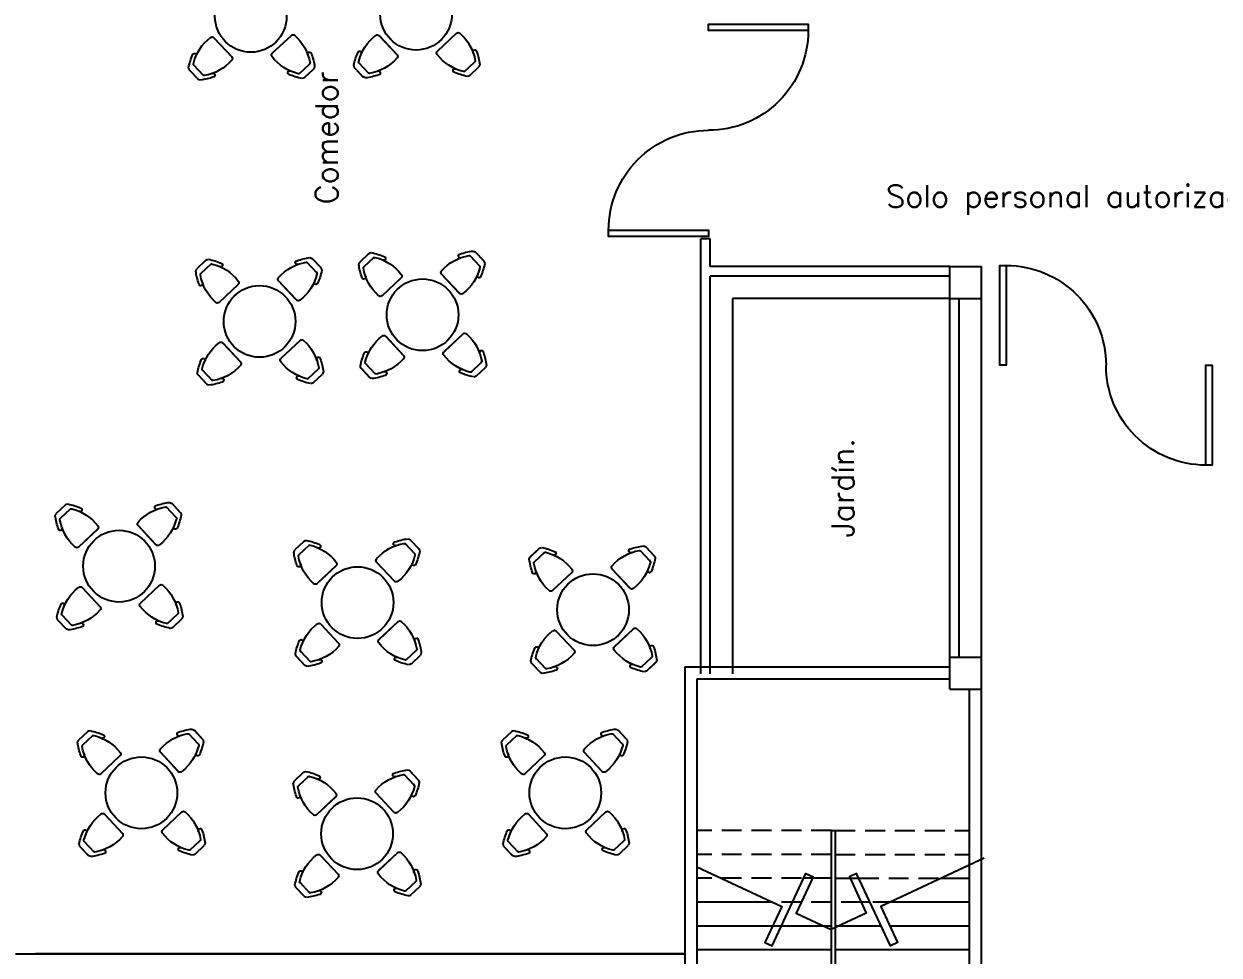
# Model space of a CAD drawing. Header units: millimetres. Extents: x -1615 to -538, y 177 to 397.
# Drawn here: x -1133.03 to -1118.03, y 254.6 to 266.28 of the extents above; entities that cross this region are included whole.
import ezdxf
from ezdxf.enums import TextEntityAlignment as Align

# ---------------------------------------------------------------- set-up
doc = ezdxf.new("R2010")
doc.units = ezdxf.units.MM
doc.linetypes.add('HIDDEN', pattern=[0.375, 0.25, -0.125])
for name, color, linetype in [('AUX', 8, 'Continuous'), ('LOCALES', 2, 'Continuous'), ('MOB', 7, 'Continuous'), ('MUEBLES', 9, 'Continuous'), ('MURETE', 2, 'Continuous'), ('MUROS', 1, 'Continuous'), ('PROY', 8, 'HIDDEN'), ('VENTANAS', 4, 'Continuous')]:
    doc.layers.add(name, color=color, linetype=linetype)
doc.styles.add('ROMANS', font='ROMANS.shx')

# ---------------------------------------------------------------- blocks, each defined once
blk = doc.blocks.new('8360154')
at = {"layer": 'MOB'}
for p, q in [((-0.114, 0.198), (-0.128, 0.198)), ((-0.128, 0.198), (-0.114, 0.198)), ((-0.128, 0.198), (0.05, 0.198)), ((-0.114, 0.279), (-0.119, 0.279)), ((-0.114, 0.279), (-0.119, 0.279)), ((-0.114, 0.279), (0.041, 0.279)), ((0.036, 0.279), (-0.114, 0.279)), ((0.05, 0.198), (0.037, 0.198)), ((-0.204, -0.221), (-0.204, -0.221)), ((-0.204, -0.221), (-0.204, -0.221)), ((-0.204, -0.221), (-0.204, -0.221)), ((-0.204, -0.221), (-0.204, -0.221)), ((-0.204, -0.221), (-0.204, -0.221)), ((-0.204, -0.221), (-0.204, -0.221)), ((-0.202, -0.221), (-0.204, -0.221)), ((-0.202, -0.221), (0.126, -0.221)), ((-0.198, -0.221), (0.126, -0.221)), ((0.124, -0.221), (0.126, -0.221)), ((0.126, -0.221), (0.126, -0.221)), ((0.126, -0.221), (0.126, -0.221))]:
    blk.add_line(p, q, dxfattribs=at)
for centre, radius, start, end in [((0.352, -0.134), 0.589, 146.769, 185.5261), ((0.549, -0.225), 0.852, 144.8892, 156.6032), ((-0.111, 0.225), 0.0546, 97.7265, 132.0881), ((-0.123, 0.179), 0.0202, 105.2359, 150.5078), ((0.022, 0.199), 0.0819, 54.5973, 77.0407), ((0.045, 0.179), 0.0196, 28.6466, 75.2389), ((-0.436, -0.136), 0.595, 354.6785, 33.3393), ((-0.601, -0.215), 0.825, 23.8528, 35.6459), ((-0.21, 0.107), 0.0236, 163.1411, 326.8155), ((0.133, 0.106), 0.0248, 189.0366, 31.7969), ((-0.204, -0.191), 0.03, 180, 270), ((0.126, -0.191), 0.03, 270, 360)]:
    blk.add_arc(centre, radius, start, end, dxfattribs=at)
blk = doc.blocks.new('A$C212E4BCC')
at = {"layer": 'MOB', "linetype": 'Continuous'}
blk.add_circle((1.028, 1.028), 0.45, dxfattribs=at)
at = {"layer": 'MOB', "xscale": -1}
for p, rotation in [((0.996, 1.775), 356.1272636106476), ((0.281, 0.996), 86.12726361064757), ((1.775, 1.06), 266.1272636106476), ((1.06, 0.281), 176.1272636106476)]:
    blk.add_blockref('8360154', p, dxfattribs=dict(at, rotation=rotation))

msp = doc.modelspace()

# ---------------------------------------------------------------- linework, layer by layer
at = {"layer": 'AUX'}
for p, q in [((-1123.135, 255.562), (-1123.245, 255.562)), ((-1122.663, 255.562), (-1122.553, 255.562)), ((-1121.522, 255.562), (-1121.162, 255.562)), ((-1123.633, 255.262), (-1124.587, 255.262)), ((-1122.413, 255.262), (-1122.523, 255.262)), ((-1121.162, 255.262), (-1122.165, 255.262)), ((-1122.899, 254.962), (-1124.587, 254.962)), ((-1122.273, 254.962), (-1122.849, 254.962)), ((-1121.162, 254.962), (-1122.163, 254.962)), ((-1121.162, 254.662), (-1122.849, 254.662))]:
    msp.add_line(p, q, dxfattribs=at)
at = {"layer": 'AUX', "linetype": 'Continuous'}
msp.add_line((-1122.899, 254.662), (-1124.587, 254.662), dxfattribs=at)
at = {"layer": 'AUX'}
for points in [[(-1120.981, 255.814), (-1122.278, 255.209), (-1122.067, 254.756), (-1122.157, 254.714), (-1122.58, 255.62), (-1122.671, 255.578), (-1122.459, 255.124), (-1122.899, 254.919)], [(-1124.587, 255.706), (-1123.52, 255.209), (-1123.732, 254.756), (-1123.641, 254.714), (-1123.218, 255.62), (-1123.128, 255.578), (-1123.339, 255.124), (-1122.899, 254.919)]]:
    msp.add_lwpolyline(points, dxfattribs=at)
at = {"layer": 'MUEBLES'}
for points in [[(-1123.188, 266.202), (-1124.441, 266.202), (-1124.441, 266.281), (-1123.188, 266.281), (-1123.188, 266.202, -0.414214), (-1124.441, 264.949, -0.414214)], [(-1125.694, 263.697), (-1124.441, 263.697), (-1124.441, 263.618), (-1125.694, 263.618), (-1125.694, 263.697, -0.414214), (-1124.441, 264.949, -0.414214)], [(-1120.703, 263.253), (-1120.703, 262), (-1120.781, 262), (-1120.781, 263.253), (-1120.703, 263.253, -0.414214), (-1119.45, 262, -0.414214)], [(-1118.197, 260.747), (-1118.197, 262), (-1118.119, 262), (-1118.119, 260.747), (-1118.197, 260.747, -0.414214), (-1119.45, 262, -0.414214)]]:
    msp.add_lwpolyline(points, format="xyb", dxfattribs=at)
at = {"layer": 'MURETE'}
for p, q in [((-1122.899, 256.162), (-1122.899, 252.862)), ((-1122.899, 256.162), (-1122.849, 256.162)), ((-1122.849, 256.162), (-1122.849, 252.862))]:
    msp.add_line(p, q, dxfattribs=at)
at = {"layer": 'MUROS'}
for p, q in [((-1121.412, 263.239), (-1121.012, 263.239)), ((-1121.412, 262.839), (-1121.412, 263.239)), ((-1121.012, 262.839), (-1121.012, 263.239)), ((-1121.412, 262.839), (-1121.012, 262.839)), ((-1124.737, 258.214), (-1124.737, 252.862)), ((-1124.737, 258.214), (-1121.412, 258.214)), ((-1121.412, 258.337), (-1121.012, 258.337)), ((-1121.412, 257.937), (-1121.412, 258.337)), ((-1121.012, 257.937), (-1121.012, 258.337)), ((-1124.587, 258.064), (-1124.587, 252.862)), ((-1124.587, 258.064), (-1121.412, 258.064)), ((-1121.412, 257.937), (-1121.012, 257.937)), ((-1121.162, 252.862), (-1121.162, 257.937)), ((-1121.012, 252.862), (-1121.012, 257.937)), ((-1133.137, 254.614), (-1124.737, 254.614)), ((-1132.887, 254.614), (-1130.038, 254.614)), ((-1132.887, 254.614), (-1130.038, 254.614)), ((-1128.737, 254.614), (-1132.887, 254.614)), ((-1130.038, 254.614), (-1128.687, 254.614)), ((-1124.737, 254.614), (-1128.887, 254.614))]:
    msp.add_line(p, q, dxfattribs=at)
at = {"layer": 'PROY'}
for p, q in [((-1122.899, 256.162), (-1124.587, 256.162)), ((-1122.849, 256.162), (-1121.162, 256.162)), ((-1122.899, 255.862), (-1124.587, 255.862)), ((-1122.849, 255.862), (-1121.162, 255.862)), ((-1122.899, 255.562), (-1124.587, 255.562)), ((-1122.849, 255.562), (-1122.663, 255.562)), ((-1122.553, 255.562), (-1121.522, 255.562)), ((-1122.899, 255.262), (-1123.633, 255.262)), ((-1122.523, 255.262), (-1122.849, 255.262)), ((-1122.125, 255.262), (-1122.451, 255.262))]:
    msp.add_line(p, q, dxfattribs=at)
at = {"layer": 'VENTANAS'}
for p, q in [((-1124.537, 258.129), (-1124.537, 263.589)), ((-1124.417, 263.588), (-1124.537, 263.588)), ((-1124.417, 263.239), (-1124.417, 263.588)), ((-1121.412, 263.239), (-1124.417, 263.239)), ((-1124.417, 258.129), (-1124.417, 263.119)), ((-1121.412, 263.119), (-1124.417, 263.119)), ((-1124.137, 262.839), (-1124.137, 258.129)), ((-1121.412, 262.839), (-1124.137, 262.839)), ((-1121.412, 258.339), (-1121.412, 262.839)), ((-1121.292, 258.339), (-1121.292, 262.839)), ((-1121.012, 258.339), (-1121.012, 262.839))]:
    msp.add_line(p, q, dxfattribs=at)

# ---------------------------------------------------------------- block references
at = {"layer": 'MOB', "rotation": 316.9999999999778}
for p in [(-1131.638, 266.329), (-1129.564, 266.356), (-1129.482, 262.583), (-1131.528, 262.5), (-1133.292, 259.428), (-1130.298, 258.971), (-1127.342, 258.882), (-1133.012, 256.583), (-1127.69, 256.583), (-1130.304, 256.07)]:
    msp.add_blockref('A$C212E4BCC', p, dxfattribs=at)

# ---------------------------------------------------------------- texts
at = {"layer": 'LOCALES', "style": 'ROMANS'}
for s, p in [('Comedor', (-1129.094, 264.852)), ('Jardín.', (-1122.616, 260.461))]:
    msp.add_text(s, height=0.2797, rotation=90, dxfattribs=at).set_placement(p, align=Align.CENTER)
msp.add_text('Solo personal autorizado', height=0.27969, dxfattribs=at).set_placement((-1119.849, 263.983), align=Align.CENTER)

doc.saveas('drawing.dxf')
